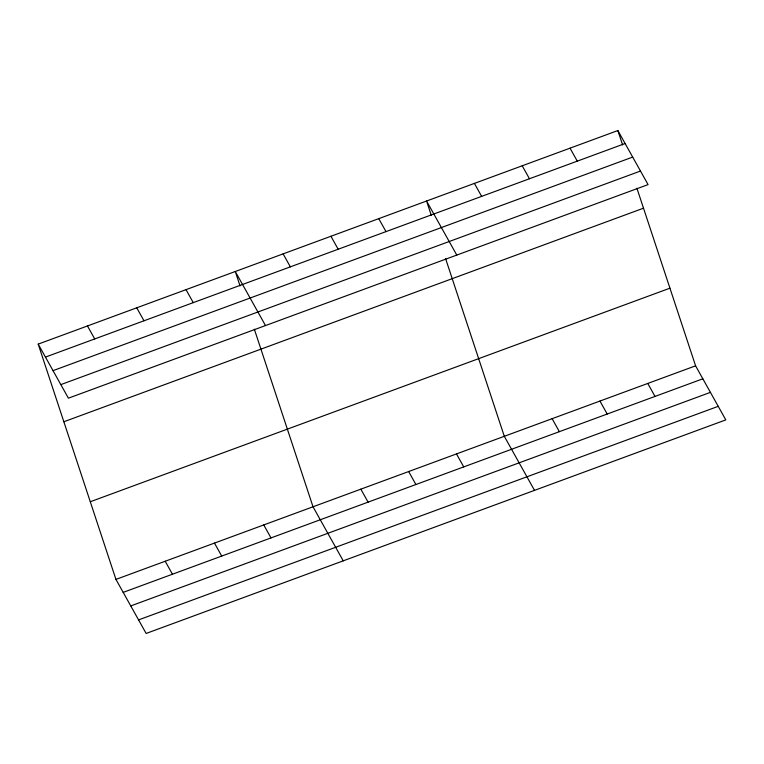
<?xml version="1.0" encoding="UTF-8"?>
<svg xmlns="http://www.w3.org/2000/svg" width="764" height="764" viewBox="0 0 764 764"><rect width="100%" height="100%" fill="white"/><g stroke="black" fill="none" stroke-linecap="round" stroke-linejoin="round"><path stroke-width="1.15" d="M38.2 344.115L617.856 130.548L648.063 184.602L68.407 398.178L38.2 344.115L115.937 579.399L146.144 633.451L725.8 419.885L695.593 365.822L636.909 188.221M45.448 357.094L625.105 143.517M53.031 370.645L632.688 157.078M60.834 384.617L640.49 171.04M63.851 421.757L643.508 208.19M90.276 501.757L669.942 288.181M115.937 579.399L695.593 365.822M123.185 592.377L702.842 378.801M130.759 605.928L710.415 392.362M138.57 619.9L718.227 406.324M570.039 148.168L577.288 161.137M647.767 383.442L655.015 396.421M522.213 165.788L529.462 178.757M599.95 401.062L607.199 414.04M474.396 183.408L481.645 196.377M552.124 418.682L559.372 431.66M456.776 255.081L426.57 201.028L431.335 215.448M534.514 490.364L504.307 436.301L445.622 258.7M378.753 218.647L386.001 231.616M456.48 453.921L463.729 466.899M330.927 236.267L338.175 249.236M408.664 471.541L415.912 484.519M283.11 253.887L290.358 266.856M360.837 489.161L368.086 502.139M265.49 325.559L235.283 271.507L240.049 285.927M343.227 560.843L313.02 506.78L254.336 329.179M186.015 289.661L193.263 302.63M263.742 524.935L271 537.913M136.746 307.806L143.995 320.784M214.474 543.089L221.722 556.068M87.468 325.961L94.726 338.939M165.205 561.244L172.454 574.222M617.856 130.548L622.622 144.969"/></g></svg>
